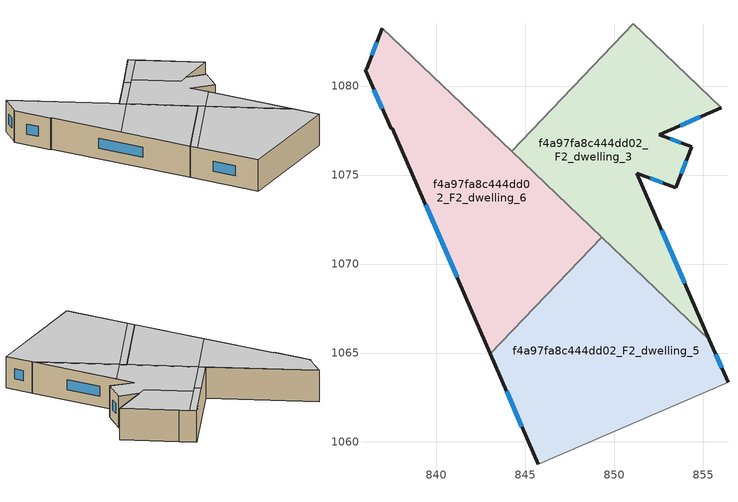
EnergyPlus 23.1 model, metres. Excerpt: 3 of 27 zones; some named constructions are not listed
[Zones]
f4a97fa8c444dd02_F2_dwelling_3
 floor to f4a97fa8c444dd02_F1_dwelling_3 (EU_floor_Construction): 856.03,1078.78 852.54,1077.26 854.37,1076.6 853.47,1074.29 851.28,1075.09 855.35,1065.74 844.24,1076.33 851.07,1083.5 z6
 wall outside (EU_wall_Construction): 855.35,1065.74 851.28,1075.09 853.47,1074.29 854.37,1076.6 852.54,1077.26 856.03,1078.78 z6:9
 wall to f4a97fa8c444dd02_F2_dwelling_4 (EU_wall_Construction): 851.07,1083.5 844.24,1076.33 z6:9
 wall to f4a97fa8c444dd02_F2_dwelling_1 (EU_wall_Construction): 856.03,1078.78 852.2,1082.42 z6:9
 wall to f4a97fa8c444dd02_F2_dwelling_5 (EU_wall_Construction): 849.29,1071.52 855.35,1065.74 z6:9
 wall to f4a97fa8c444dd02_F2_dwelling_2 (EU_wall_Construction): 852.2,1082.42 851.07,1083.5 z6:9
 wall to f4a97fa8c444dd02_F2_dwelling_6 (EU_wall_Construction): 844.24,1076.33 849.29,1071.52 z6:9
 window (EU_Window_Construction): 853.72,1077.78 854.84,1078.26 / 853.74,1076.83 853.16,1077.04 / 853.77,1075.07 854.06,1075.81 / 852.03,1074.82 852.72,1074.56 / 853.97,1068.92 852.67,1071.91 z7.02:7.98
 ceiling to f4a97fa8c444dd02_F3_dwelling_3 (EU_floor_Construction): 856.03,1078.78 851.55,1083.04 848.52,1079.86 851.66,1076.88 z9
 ceiling to f4a97fa8c444dd02_F3_dwelling_1 (EU_floor_Construction): 855.35,1065.74 852.02,1073.4 849.78,1071.05 z9
 ceiling to f4a97fa8c444dd02_F3_dwelling_2 (EU_floor_Construction): 852.02,1073.4 851.28,1075.09 853.47,1074.29 854.37,1076.6 852.54,1077.26 851.66,1076.88 848.52,1079.86 844.72,1075.87 849.78,1071.05 z9
 ceiling to f4a97fa8c444dd02_F3_dwelling_4 (EU_floor_Construction): 844.72,1075.87 848.04,1079.35 847.56,1079.81 844.24,1076.33 z9
 ceiling to f4a97fa8c444dd02_F3_dwelling_5 (EU_floor_Construction): 848.04,1079.35 851.55,1083.04 851.07,1083.5 847.56,1079.81 z9
f4a97fa8c444dd02_F2_dwelling_5
 floor to f4a97fa8c444dd02_F1_dwelling_5 (EU_floor_Construction): 855.35,1065.74 856.4,1063.35 845.74,1058.75 843.04,1064.95 849.29,1071.52 z6
 wall outside (EU_wall_Construction): 856.4,1063.35 855.35,1065.74 / 843.04,1064.95 845.74,1058.75 z6:9
 wall adiabatic (EU_wall_Construction): 845.74,1058.75 856.4,1063.35 z6:9
 wall to f4a97fa8c444dd02_F2_dwelling_6 (EU_wall_Construction): 849.29,1071.52 843.04,1064.95 z6:9
 window (EU_Window_Construction): 856.04,1064.16 855.71,1064.93 / 843.96,1062.84 844.82,1060.86 z7.02:7.98
 ceiling to f4a97fa8c444dd02_F3_dwelling_1 (EU_floor_Construction): 856.4,1063.35 855.35,1065.74 849.78,1071.05 843.34,1064.28 845.74,1058.75 z9
 ceiling to f4a97fa8c444dd02_F3_dwelling_2 (EU_floor_Construction): 843.34,1064.28 849.78,1071.05 849.29,1071.52 843.04,1064.95 z9
f4a97fa8c444dd02_F2_dwelling_6
 floor to f4a97fa8c444dd02_F1_dwelling_6 (EU_floor_Construction): 849.29,1071.52 843.04,1064.95 837.54,1077.64 837.46,1077.61 836,1080.92 836.09,1080.97 836.96,1083.25 z6
 wall outside (EU_wall_Construction): 836.96,1083.25 836.09,1080.97 836,1080.92 837.46,1077.61 837.54,1077.64 843.04,1064.95 z6:9
 wall to f4a97fa8c444dd02_F2_dwelling_4 (EU_wall_Construction): 844.24,1076.33 836.96,1083.25 z6:9
 window (EU_Window_Construction): 836.67,1082.47 836.39,1081.75 / 839.41,1073.32 841.17,1069.27 / 836.5,1079.79 836.97,1078.73 z7.02:7.98
 ceiling to f4a97fa8c444dd02_F3_dwelling_2 (EU_floor_Construction): 843.04,1064.95 849.29,1071.52 844.72,1075.87 840.31,1071.24 z9
 ceiling to f4a97fa8c444dd02_F3_dwelling_4 (EU_floor_Construction): 840.31,1071.24 844.72,1075.87 836.96,1083.25 836.09,1080.97 836,1080.92 837.46,1077.61 837.54,1077.64 z9
[HVACTEMPLATE:THERMOSTAT] Constant Heating Setpoint=20; Constant Cooling Setpoint=50
EU_HeatOnly_f4a97fa8c444dd02_F0_dwelling_0; EU_HeatOnly_f4a97fa8c444dd02_F0_dwelling_1; EU_HeatOnly_f4a97fa8c444dd02_F0_dwelling_2; EU_HeatOnly_f4a97fa8c444dd02_F0_dwelling_3; EU_HeatOnly_f4a97fa8c444dd02_F0_dwelling_4; EU_HeatOnly_f4a97fa8c444dd02_F0_dwelling_5; EU_HeatOnly_f4a97fa8c444dd02_F0_dwelling_6; EU_HeatOnly_f4a97fa8c444dd02_F1_dwelling_0; EU_HeatOnly_f4a97fa8c444dd02_F1_dwelling_1; EU_HeatOnly_f4a97fa8c444dd02_F1_dwelling_2; EU_HeatOnly_f4a97fa8c444dd02_F1_dwelling_3; EU_HeatOnly_f4a97fa8c444dd02_F1_dwelling_4; EU_HeatOnly_f4a97fa8c444dd02_F1_dwelling_5; EU_HeatOnly_f4a97fa8c444dd02_F1_dwelling_6; EU_HeatOnly_f4a97fa8c444dd02_F2_dwelling_0; EU_HeatOnly_f4a97fa8c444dd02_F2_dwelling_1; EU_HeatOnly_f4a97fa8c444dd02_F2_dwelling_2; EU_HeatOnly_f4a97fa8c444dd02_F2_dwelling_3; EU_HeatOnly_f4a97fa8c444dd02_F2_dwelling_4; EU_HeatOnly_f4a97fa8c444dd02_F2_dwelling_5; EU_HeatOnly_f4a97fa8c444dd02_F2_dwelling_6; EU_HeatOnly_f4a97fa8c444dd02_F3_dwelling_0; EU_HeatOnly_f4a97fa8c444dd02_F3_dwelling_1; EU_HeatOnly_f4a97fa8c444dd02_F3_dwelling_2; EU_HeatOnly_f4a97fa8c444dd02_F3_dwelling_3; EU_HeatOnly_f4a97fa8c444dd02_F3_dwelling_4; EU_HeatOnly_f4a97fa8c444dd02_F3_dwelling_5
[SCHEDULE:CONSTANT]
Name | Hourly Value
EU_AlwaysOn | 1
EU_CoolingOff | 0
[SCHEDULE:FILE] Column Number=1; Rows to Skip at Top=0; Number of Hours of Data=8760; Column Separator=Comma; Interpolate to Timestep=No; Minutes per Item=60; Adjust Schedule for Daylight Savings=Yes
Name | File
EU_Step8_GainSchedule_f4a97fa8c444dd02_F2_dwelling_3_f000 | ../../schedules/f4a97fa8c444dd02/f4a97fa8c444dd02_F2_dwelling_3_f000_gain.csv
EU_Step8_GainSchedule_f4a97fa8c444dd02_F2_dwelling_4_f000 | ../../schedules/f4a97fa8c444dd02/f4a97fa8c444dd02_F2_dwelling_4_f000_gain.csv
EU_Step8_GainSchedule_f4a97fa8c444dd02_F2_dwelling_5_f000 | ../../schedules/f4a97fa8c444dd02/f4a97fa8c444dd02_F2_dwelling_5_f000_gain.csv
EU_Step8_GainSchedule_f4a97fa8c444dd02_F2_dwelling_6_f000 | ../../schedules/f4a97fa8c444dd02/f4a97fa8c444dd02_F2_dwelling_6_f000_gain.csv
EU_Step8_GainSchedule_f4a97fa8c444dd02_F3_dwelling_0_f000 | ../../schedules/f4a97fa8c444dd02/f4a97fa8c444dd02_F3_dwelling_0_f000_gain.csv
EU_Step8_GainSchedule_f4a97fa8c444dd02_F3_dwelling_1_f000 | ../../schedules/f4a97fa8c444dd02/f4a97fa8c444dd02_F3_dwelling_1_f000_gain.csv
EU_Step8_GainSchedule_f4a97fa8c444dd02_F3_dwelling_2_f000 | ../../schedules/f4a97fa8c444dd02/f4a97fa8c444dd02_F3_dwelling_2_f000_gain.csv
EU_Step8_GainSchedule_f4a97fa8c444dd02_F3_dwelling_3_f000 | ../../schedules/f4a97fa8c444dd02/f4a97fa8c444dd02_F3_dwelling_3_f000_gain.csv
EU_Step8_GainSchedule_f4a97fa8c444dd02_F3_dwelling_4_f000 | ../../schedules/f4a97fa8c444dd02/f4a97fa8c444dd02_F3_dwelling_4_f000_gain.csv
EU_Step8_GainSchedule_f4a97fa8c444dd02_F3_dwelling_5_f000 | ../../schedules/f4a97fa8c444dd02/f4a97fa8c444dd02_F3_dwelling_5_f000_gain.csv
